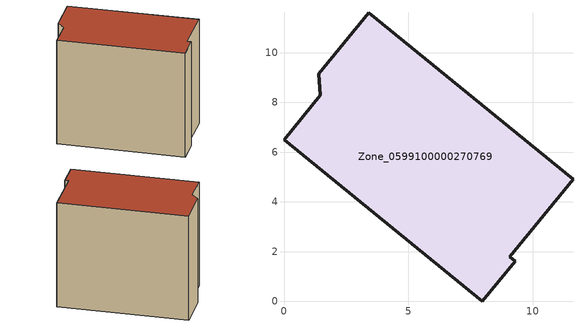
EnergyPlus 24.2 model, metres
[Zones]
Zone_0599100000270769
 floor ground (C_G): 1.4,9.15 3.41,11.61 11.62,4.92 9.07,1.8 9.3,1.61 7.98,0 0,6.5 1.46,8.28 z0
 wall outside (C_F): 7.98,0 9.3,1.61 9.07,1.8 11.62,4.92 3.41,11.61 1.4,9.15 1.46,8.28 0,6.5 7.98,0 z0:9.04
 roof outside (C_R): 1.46,8.28 0,6.5 7.98,0 9.3,1.61 9.07,1.8 11.62,4.92 3.41,11.61 1.4,9.15 z9.04
[BUILDING]
Pand.0599100000270769: North Axis=0; Terrain=City; Loads Convergence Tolerance Value=0.04; Temperature Convergence Tolerance Value=0.4; Solar Distribution=FullExterior; Maximum Number of Warmup Days=25; Minimum Number of Warmup Days=1
[Site:Location]
Rotterdam.The.Hague.AP_ZH_NLD Design_Conditions: Latitude=51.96; Longitude=4.45; Time Zone=1; Elevation=-4.5
[SITE:GROUNDTEMPERATURE:BUILDINGSURFACE]
18, 18, 18, 18, 18, 18, 18, 18, 18, 18, 18, 18
[MATERIAL] Thermal Absorptance=0.9; Solar Absorptance=0.7; Visible Absorptance=0.7
Name | Roughness | Thickness | Conductivity | Density | Specific Heat
G.TI.1946-1964 | MediumSmooth | 0.15 | 1 | 540 | 1210
F.TI.1946-1964 | Rough | 0.3 | 0.857143 | 1920 | 840
R.TI.1946-1964 | MediumRough | 0.2 | 0.277778 | 1500 | 1000
[CONSTRUCTION]
C_G: G.TI.1946-1964
C_F: F.TI.1946-1964
C_R: R.TI.1946-1964
[ZONE]
Zone_0599100000270769: Type=1; Multiplier=1; Ceiling Height=Autocalculate; Volume=Autocalculate; Floor Area=autocalculate; Part of Total Floor Area=Yes
[ZONEINFILTRATION:DESIGNFLOWRATE]
Infil_Zone_0599100000270769: Zone or ZoneList or Space or SpaceList=Zone_0599100000270769; Schedule=AlwaysOn; Design Flow Rate Calculation Method=Flow/Area; Flow Rate per Floor Area=0.003; Constant Term Coefficient=1; Temperature Term Coefficient=0; Velocity Term Coefficient=0; Velocity Squared Term Coefficient=0
[HVACTEMPLATE:ZONE:IDEALLOADSAIRSYSTEM]
Zone_0599100000270769: Maximum Heating Supply Air Temperature=50; Minimum Cooling Supply Air Temperature=13; Maximum Heating Supply Air Humidity Ratio=0.0156; Minimum Cooling Supply Air Humidity Ratio=0.0077; Heating Limit=NoLimit; Cooling Limit=NoLimit; Dehumidification Control Type=ConstantSensibleHeatRatio; Cooling Sensible Heat Ratio=0.7; Dehumidification Setpoint=60; Humidification Control Type=None; Humidification Setpoint=30; Outdoor Air Method=None; Outdoor Air Flow Rate per Person=0.00944; Outdoor Air Flow Rate per Zone Floor Area=0; Outdoor Air Flow Rate per Zone=0; Demand Controlled Ventilation Type=None; Outdoor Air Economizer Type=NoEconomizer; Heat Recovery Type=None; Sensible Heat Recovery Effectiveness=0.7; Latent Heat Recovery Effectiveness=0.65
[ZONECONTROL:THERMOSTAT]
ThermostatControl_Zone_0599100000270769: Zone or ZoneList=Zone_0599100000270769; Control Type Schedule=DualSetpointControlType; Control 1=Thermostat_Zone_0599100000270769; Temperature Difference Between Cutout And Setpoint=0
[THERMOSTATSETPOINT:DUALSETPOINT]
Thermostat_Zone_0599100000270769: Heating Setpoint Temperature Schedule=HeatingSetpoint_Zone_0599100000270769; Cooling Setpoint Temperature Schedule=CoolingSetpoint_Zone_0599100000270769
[SCHEDULE:COMPACT]
HeatingSetpoint_Zone_0599100000270769: Through: 12/31, For: AllDays, Until: 24:00, 21
CoolingSetpoint_Zone_0599100000270769: Through: 12/31, For: AllDays, Until: 24:00, 24
DualSetpointControlType: Through: 12/31, For: AllDays, Until: 24:00, 4
AlwaysOn: Through: 12/31, For: AllDays, Until: 24:00, 1
